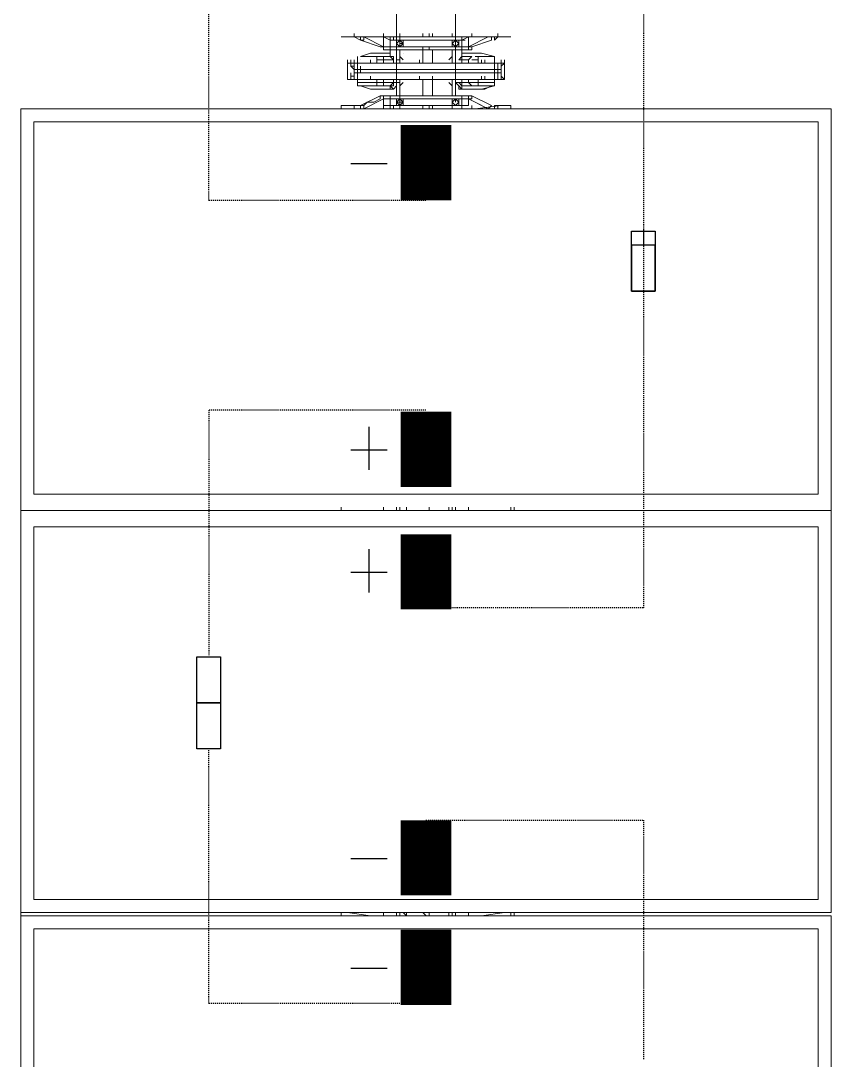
# Model space of a CAD drawing. Header units: feet. Extents: x -13743 to 68376, y -48 to 67763.
# Drawn here: x 6884.6 to 6964.9, y 64581 to 64684.1 of the extents above; entities that cross this region are included whole.
import ezdxf

# ---------------------------------------------------------------- set-up
doc = ezdxf.new("R2010")
doc.units = ezdxf.units.FT
doc.header["$MEASUREMENT"] = 0
doc.linetypes.add('HIDDEN', pattern=[0.375, 0.25, -0.125])
for name, color, linetype in [('E-HARN-COMP', 8, 'Continuous'), ('E-TRNK-CABL-NEG', 6, 'HIDDEN'), ('E-TRUNK-CABLE-POS', 6, 'HIDDEN'), ('Polarity-Text', 7, 'Continuous')]:
    doc.layers.add(name, color=color, linetype=linetype)

# ---------------------------------------------------------------- blocks, each defined once
blk = doc.blocks.new('A$C47dfd34d')
at = {"lineweight": 5}
for points in [[(4.0715, 0.41332), (2.21824, 0.41332)], [(4.0765, 0.21999), (4.0765, 0.21832), (4.0765, 0.21999), (4.07483, 0.21832), (4.07483, 0.21999), (4.07483, 0.21832), (4.0765, 0.21999), (4.0765, 0.22166), (4.07483, 0.22166), (4.0765, 0.22166), (4.0765, 0.21999), (4.07483, 0.21999), (4.0765, 0.21999), (4.07483, 0.21999), (4.0765, 0.21999), (4.07483, 0.21999), (4.0765, 0.21999), (4.07483, 0.21999), (4.0765, 0.21999), (4.07483, 0.21999), (4.0765, 0.21999), (4.07483, 0.21999), (4.0765, 0.21999), (4.07483, 0.21999), (4.0765, 0.21999), (4.07483, 0.21999), (4.0765, 0.21999), (4.07483, 0.21999), (4.0765, 0.21999), (4.07483, 0.21999), (4.0765, 0.21999), (4.0765, 0.22166), (4.07483, 0.22166), (4.07317, 0.22166), (4.07317, 0.21999), (4.07317, 0.22166), (4.07483, 0.22166), (4.0765, 0.22166), (4.0765, 0.21999), (4.07483, 0.21999), (4.07317, 0.21999), (4.07317, 0.22166), (4.07483, 0.22166), (4.07317, 0.22166), (4.07317, 0.21999), (4.07483, 0.21999), (4.07483, 0.21832), (4.0765, 0.21999), (4.0765, 0.22166), (4.0765, 0.22499), (4.07817, 0.22499), (4.07817, 0.18833), (4.0765, 0.18833), (4.07817, 0.18833), (4.07817, 0.18333), (4.0765, 0.18333), (4.0765, 0.18499), (4.07317, 0.18499), (4.07317, 0.18666), (4.07317, 0.18833), (4.0715, 0.18833), (4.0715, 0.18666), (4.0715, 0.18833), (4.07317, 0.18833), (4.0715, 0.18833), (4.0715, 0.22332), (4.0715, 0.22499), (4.0715, 0.22332), (4.07317, 0.22332), (4.07317, 0.22166), (4.07317, 0.22332), (4.07317, 0.22499), (4.0715, 0.22499), (4.0715, 0.22666), (4.0715, 0.22499), (4.07317, 0.22499), (4.07317, 0.22832), (4.0765, 0.22832), (4.07817, 0.22832), (4.07817, 0.22999), (4.07317, 0.23999), (4.07317, 0.24332), (4.07317, 0.24999), (4.0715, 0.24999), (4.07317, 0.24999), (4.07317, 0.24332), (4.07317, 0.24999), (4.0715, 0.24999), (4.07317, 0.24999), (4.07317, 0.24332), (4.07317, 0.23999), (4.0715, 0.23999), (4.07317, 0.23999), (4.07317, 0.23832), (4.0715, 0.23832), (4.0765, 0.22832), (4.0765, 0.22666), (4.0765, 0.22499), (4.07317, 0.22499), (4.07317, 0.22332), (4.07317, 0.22166), (4.07317, 0.22332), (4.0715, 0.22332)], [(4.10817, 0.24999), (4.10817, 0.24332), (4.10983, 0.24332), (4.10817, 0.24332), (4.1065, 0.23999), (4.10317, 0.22999), (4.10317, 0.22832), (4.10317, 0.22666), (4.10317, 0.22499), (4.1065, 0.22499), (4.10817, 0.22832), (4.10317, 0.22832), (4.10317, 0.22999), (4.1065, 0.23999), (4.1065, 0.23832), (4.10817, 0.23832), (4.10317, 0.22832), (4.10317, 0.22499), (4.1065, 0.22499), (4.10817, 0.22832), (4.10317, 0.22832), (4.10817, 0.23832), (4.1065, 0.23832), (4.1065, 0.23999), (4.10817, 0.23999), (4.1065, 0.23999), (4.10817, 0.24332), (4.10817, 0.24999), (4.10817, 0.16333)], [(3.65985, 0.24666), (3.65985, 0.24332)], [(3.66152, 0.24666), (3.65985, 0.23499)], [(3.86651, 0.23499), (3.86651, 0.24666), (3.86651, 0.24332)], [(4.07817, 0.21999), (4.0865, 0.21999), (4.07817, 0.21999), (4.0865, 0.21999), (4.08483, 0.21999), (4.08483, 0.22166), (4.0865, 0.22166), (4.0865, 0.19166), (4.08983, 0.19166), (4.08983, 0.22166), (4.08983, 0.23999), (4.08983, 0.24332), (4.08817, 0.24332), (4.08817, 0.24499), (4.0865, 0.24499), (4.0865, 0.24666), (4.08817, 0.24666), (4.09483, 0.24666), (4.09483, 0.24499), (4.09483, 0.24666), (4.09483, 0.24499), (4.09317, 0.24499), (4.09317, 0.24332), (4.0915, 0.24332), (4.09317, 0.24332)], [(4.08483, 0.22499), (4.08483, 0.22332), (4.0865, 0.22332), (4.08483, 0.22332), (4.08483, 0.22166), (4.08317, 0.22166), (4.0815, 0.22332), (4.0815, 0.22499), (4.0815, 0.22666), (4.0815, 0.22832), (4.0815, 0.23499), (4.08317, 0.23999), (4.08317, 0.23832), (4.08317, 0.23666), (4.08317, 0.23166), (4.08317, 0.23999), (4.0815, 0.23499), (4.0815, 0.22499), (4.0815, 0.22666), (4.0815, 0.22499), (4.0815, 0.23499), (4.08317, 0.23999), (4.08317, 0.23166), (4.08317, 0.22999), (4.08317, 0.22832), (4.08483, 0.22832), (4.08483, 0.23166), (4.0865, 0.23166), (4.08483, 0.23166), (4.08317, 0.23166), (4.08317, 0.23999), (4.08317, 0.24166), (4.08483, 0.24166), (4.08483, 0.22832), (4.0865, 0.22832), (4.08483, 0.22832), (4.08483, 0.22332), (4.08317, 0.22332), (4.08317, 0.22999), (4.08317, 0.22832), (4.08483, 0.22832), (4.08483, 0.23166), (4.08483, 0.24166), (4.0865, 0.24166), (4.0865, 0.24332), (4.08817, 0.24332), (4.0865, 0.24332), (4.0865, 0.24499), (4.0865, 0.24666), (4.08817, 0.24666), (4.0865, 0.24666), (4.08817, 0.24666), (4.0865, 0.24666), (4.0865, 0.24499), (4.0865, 0.24666), (4.0865, 0.24499), (4.0865, 0.24332), (4.0865, 0.23499), (4.0865, 0.21166), (4.0865, 0.20832), (4.0865, 0.20999), (4.0865, 0.20832), (4.0865, 0.20999), (4.0865, 0.20832), (4.0865, 0.20999), (4.08817, 0.20999), (4.0865, 0.20999), (4.08817, 0.20999), (4.0865, 0.20999), (4.0865, 0.21166), (4.0865, 0.20999), (4.08817, 0.20999), (4.0865, 0.20999), (4.0865, 0.21166), (4.0865, 0.20999), (4.0865, 0.21166), (4.0865, 0.20999), (4.0865, 0.20832), (4.0865, 0.21166), (4.0865, 0.23499), (4.0865, 0.24332), (4.0865, 0.23499)], [(4.08317, 0.24166), (4.08483, 0.24166), (4.08317, 0.24166), (4.08483, 0.24166), (4.0865, 0.24166), (4.08983, 0.24166), (4.0915, 0.24166), (4.0915, 0.24332), (4.09317, 0.24499), (4.09483, 0.24499), (4.09483, 0.24666), (4.08817, 0.24666), (4.0865, 0.24666), (4.0865, 0.24499), (4.0865, 0.23499), (4.08817, 0.23499), (4.0865, 0.23499), (4.08817, 0.23499), (4.0865, 0.23499), (4.08817, 0.23499)], [(4.08483, 0.19166), (4.0865, 0.19166), (4.08483, 0.19166), (4.0865, 0.19166), (4.08483, 0.19166), (4.0865, 0.19166), (4.0865, 0.22166), (4.08983, 0.22166), (4.08983, 0.19166), (4.0865, 0.19166), (4.08483, 0.19166), (4.0865, 0.19166), (4.08483, 0.19166), (4.0865, 0.19166), (4.0865, 0.22166), (4.08983, 0.22166), (4.08983, 0.23999), (4.0915, 0.23999), (4.09317, 0.23999), (4.0915, 0.23999), (4.08983, 0.23999), (4.0915, 0.23999), (4.09317, 0.23999), (4.0915, 0.23999), (4.08983, 0.23999), (4.08983, 0.24332), (4.08817, 0.24332), (4.08817, 0.24499), (4.0865, 0.24499), (4.0865, 0.24666), (4.08817, 0.24666), (4.09483, 0.24666), (4.09483, 0.24499), (4.0965, 0.24499), (4.09483, 0.24499), (4.09483, 0.24666), (4.0965, 0.24666)], [(4.0915, 0.24332), (4.08983, 0.24332), (4.0915, 0.24332), (4.08983, 0.24332), (4.08817, 0.24332), (4.08983, 0.24332), (4.0915, 0.24332), (4.08983, 0.24332), (4.08817, 0.24332), (4.08983, 0.24332), (4.08817, 0.24332), (4.08817, 0.24499), (4.0865, 0.24499), (4.0865, 0.24666), (4.0865, 0.24499), (4.08817, 0.24499), (4.08817, 0.24332), (4.08983, 0.24332), (4.08983, 0.24166), (4.0865, 0.24166), (4.0865, 0.22166), (4.08483, 0.22166), (4.0865, 0.22166), (4.08483, 0.22166), (4.0865, 0.22166)], [(4.08983, 0.24499), (4.08817, 0.24499), (4.0865, 0.24499), (4.08817, 0.24499), (4.08817, 0.24332), (4.08817, 0.24499), (4.0865, 0.24499), (4.0865, 0.24666), (4.09317, 0.24666)], [(4.0865, 0.24666), (4.0865, 0.24499), (4.0865, 0.24666)], [(4.0865, 0.24666), (4.0865, 0.24499), (4.08817, 0.24499), (4.08983, 0.24499), (4.08817, 0.24499), (4.0865, 0.24499), (4.08817, 0.24499), (4.08817, 0.24332), (4.08983, 0.24332), (4.0915, 0.24332), (4.08983, 0.24332), (4.08817, 0.24332), (4.08983, 0.24332), (4.08817, 0.24332), (4.08983, 0.24332), (4.0915, 0.24332), (4.0915, 0.24166), (4.0915, 0.24332), (4.09317, 0.24499), (4.09483, 0.24499), (4.09483, 0.24666), (4.09483, 0.24499), (4.09483, 0.24332), (4.09483, 0.23499), (4.09483, 0.21166), (4.09483, 0.20832), (4.1015, 0.20832), (4.10317, 0.20832), (4.1015, 0.20832), (4.1015, 0.20499)], [(4.0915, 0.24166), (4.08983, 0.24166), (4.08983, 0.24332), (4.08817, 0.24332), (4.08817, 0.24499), (4.0865, 0.24499), (4.08817, 0.24499), (4.08817, 0.24332), (4.08983, 0.24332), (4.08983, 0.24166), (4.0915, 0.24166), (4.08983, 0.24166), (4.08983, 0.22166), (4.08983, 0.19166), (4.0865, 0.19166), (4.0865, 0.22166)], [(4.0865, 0.24499), (4.0865, 0.24499)], [(4.0865, 0.24499), (4.0865, 0.24499)], [(4.10317, 0.20499), (4.1015, 0.20499), (4.1015, 0.20832), (4.09483, 0.20832), (4.09483, 0.20999), (4.0965, 0.20999), (4.09483, 0.20999), (4.0965, 0.20999), (4.09483, 0.20999), (4.09483, 0.20832), (4.09483, 0.21166), (4.09483, 0.23499), (4.09483, 0.24332), (4.09317, 0.24332), (4.09483, 0.24332), (4.09317, 0.24332), (4.09317, 0.24499), (4.09483, 0.24499), (4.09483, 0.24332), (4.09483, 0.23499), (4.09483, 0.21166), (4.09483, 0.20999), (4.09483, 0.21166), (4.09483, 0.23499), (4.0965, 0.23499), (4.09483, 0.23499), (4.09483, 0.24332), (4.09317, 0.24332), (4.09483, 0.24332), (4.09317, 0.24332), (4.0915, 0.24332), (4.09317, 0.24332), (4.0915, 0.24332), (4.09317, 0.24332), (4.0915, 0.24332), (4.08983, 0.24332), (4.0915, 0.24332), (4.08983, 0.24332), (4.0915, 0.24332), (4.09317, 0.24332), (4.0915, 0.24332), (4.09317, 0.24332), (4.0915, 0.24332), (4.09317, 0.24332), (4.0915, 0.24332), (4.09317, 0.24332), (4.0915, 0.24332), (4.09317, 0.24332), (4.0915, 0.24332), (4.08983, 0.24332), (4.0915, 0.24332), (4.08983, 0.24332), (4.0915, 0.24332), (4.08983, 0.24332), (4.08817, 0.24332), (4.08983, 0.24332), (4.08817, 0.24332), (4.08983, 0.24332), (4.08983, 0.19166), (4.0865, 0.19166), (4.0865, 0.17166), (4.08983, 0.17166), (4.0915, 0.17166), (4.0915, 0.19166), (4.08983, 0.19166), (4.08983, 0.17166), (4.08983, 0.19166), (4.08983, 0.17166), (4.0865, 0.17166), (4.0865, 0.19166), (4.0865, 0.17166), (4.08983, 0.17166), (4.08983, 0.19166), (4.0915, 0.19166), (4.08983, 0.19166)], [(4.0865, 0.24499), (4.0865, 0.24499)], [(4.0865, 0.24499), (4.0865, 0.24499)], [(4.0865, 0.24499), (4.0865, 0.24499)], [(4.0865, 0.24332), (4.0865, 0.24499)], [(4.0865, 0.24499), (4.0865, 0.24499)], [(4.09483, 0.24499), (4.09483, 0.24499)], [(4.09483, 0.24499), (4.09483, 0.24499)], [(4.09483, 0.24499), (4.09483, 0.24499)], [(4.09483, 0.24499), (4.09483, 0.24499)], [(4.0715, 0.24332), (4.07317, 0.24332), (4.0715, 0.24332)], [(4.0715, 0.24332), (4.07317, 0.24332), (4.0715, 0.24332)], [(4.08317, 0.23999), (4.0815, 0.23499), (4.0815, 0.22499), (4.08317, 0.22499), (4.08317, 0.22999), (4.08317, 0.22332), (4.08483, 0.22332), (4.08483, 0.22832), (4.08483, 0.23166), (4.0865, 0.23166), (4.08317, 0.23166), (4.08317, 0.22999), (4.08317, 0.22332), (4.08483, 0.22332), (4.08483, 0.22832), (4.0865, 0.22832), (4.08483, 0.22832), (4.08317, 0.22832), (4.08317, 0.22999), (4.08317, 0.23166), (4.08483, 0.23166), (4.08483, 0.24166), (4.0865, 0.24166), (4.0865, 0.24332), (4.08817, 0.24332), (4.0865, 0.24332), (4.0865, 0.23499), (4.0865, 0.21166), (4.0865, 0.20832), (4.07817, 0.20832), (4.07817, 0.20499), (4.07817, 0.20832), (4.0865, 0.20832), (4.0865, 0.21166), (4.0865, 0.23499), (4.0865, 0.21166), (4.0865, 0.23499), (4.0865, 0.24332), (4.0865, 0.23499), (4.0865, 0.24332), (4.0865, 0.24166), (4.08483, 0.24166), (4.08483, 0.23166), (4.08317, 0.23166), (4.08317, 0.22999), (4.08317, 0.22832), (4.08483, 0.22832), (4.08483, 0.22332), (4.0865, 0.22332), (4.08483, 0.22332), (4.08317, 0.22499), (4.08483, 0.22332), (4.08317, 0.22499), (4.0815, 0.22499), (4.08317, 0.22499), (4.08483, 0.22332), (4.08317, 0.22499), (4.08483, 0.22332), (4.08483, 0.22499), (4.08483, 0.22332), (4.08317, 0.22499), (4.08483, 0.22332), (4.08317, 0.22499), (4.0815, 0.22332), (4.08317, 0.22166), (4.0865, 0.22166), (4.08483, 0.22166), (4.08483, 0.21999), (4.0865, 0.21999), (4.07817, 0.21999), (4.08317, 0.21999), (4.08483, 0.21832), (4.08317, 0.21999), (4.07817, 0.21999), (4.0765, 0.21999), (4.07483, 0.21999), (4.0765, 0.21999), (4.07483, 0.21999), (4.0765, 0.21999), (4.07483, 0.21999), (4.0765, 0.21999), (4.07483, 0.21999), (4.0765, 0.21999), (4.07483, 0.21999), (4.07317, 0.21999), (4.0715, 0.21999), (4.07317, 0.21999), (4.07317, 0.21832), (4.07483, 0.21832), (4.0765, 0.21832), (4.0765, 0.19333), (4.07483, 0.19333), (4.07317, 0.19333), (4.07317, 0.19166), (4.07483, 0.18999), (4.07317, 0.18999), (4.07317, 0.19166), (4.07317, 0.19333), (4.07483, 0.19333), (4.0765, 0.19333), (4.0765, 0.19166), (4.0765, 0.18999), (4.07483, 0.18999), (4.0765, 0.18999), (4.0765, 0.19166), (4.0765, 0.18999), (4.0765, 0.19166), (4.0765, 0.19333), (4.0765, 0.21832), (4.0765, 0.19333), (4.0765, 0.19166), (4.0765, 0.18999), (4.07483, 0.18999), (4.0765, 0.18999), (4.07483, 0.18999), (4.07317, 0.19166), (4.07317, 0.19333), (4.07483, 0.19333), (4.07317, 0.19333), (4.07483, 0.19333), (4.0765, 0.19333), (4.07483, 0.19333), (4.07317, 0.19333), (4.07317, 0.19166), (4.07317, 0.19333), (4.07317, 0.21832), (4.07317, 0.19333), (4.0715, 0.19333), (4.07317, 0.19333), (4.07317, 0.21832), (4.07317, 0.21999), (4.07317, 0.22166), (4.07483, 0.22166), (4.07317, 0.22166), (4.07317, 0.21999), (4.07317, 0.22166), (4.07483, 0.22166), (4.0765, 0.22166), (4.0765, 0.21999), (4.0765, 0.21832), (4.0765, 0.19333), (4.0765, 0.19166), (4.07483, 0.19166), (4.0765, 0.19166), (4.07483, 0.19166), (4.0765, 0.19166), (4.07483, 0.19166), (4.0765, 0.19166), (4.07483, 0.19166), (4.0765, 0.19166), (4.07483, 0.19166), (4.0765, 0.19166), (4.07483, 0.19166), (4.0765, 0.19166), (4.07483, 0.19166), (4.0765, 0.19166), (4.07483, 0.19166), (4.0765, 0.19166), (4.07483, 0.19166), (4.0765, 0.19166), (4.07483, 0.19166), (4.0765, 0.19166), (4.07483, 0.19166), (4.0765, 0.19166), (4.07483, 0.19166), (4.0765, 0.19166), (4.07483, 0.19166), (4.0765, 0.19166), (4.07483, 0.19166), (4.0765, 0.19166), (4.07483, 0.19166), (4.0765, 0.19166), (4.07483, 0.19166), (4.0765, 0.19166), (4.0765, 0.19333), (4.0765, 0.19166), (4.0765, 0.18999), (4.0765, 0.18833), (4.07817, 0.18833), (4.07817, 0.18333), (4.07817, 0.18499), (4.0765, 0.18499), (4.07317, 0.18499), (4.07317, 0.18833), (4.0765, 0.18833), (4.0765, 0.18499), (4.07317, 0.18499), (4.07317, 0.18833), (4.0715, 0.18833), (4.0715, 0.18666), (4.0715, 0.18833), (4.0715, 0.18666), (4.0715, 0.18833), (4.07317, 0.18833), (4.0715, 0.18833), (4.0715, 0.22332)], [(4.0715, 0.24332), (4.07317, 0.24332), (4.0715, 0.24332)], [(4.0715, 0.24332), (4.07317, 0.24332), (4.0715, 0.24332)], [(4.07317, 0.23999), (4.07317, 0.23999)], [(4.07317, 0.23999), (4.07317, 0.23999)], [(4.07317, 0.23999), (4.07317, 0.23999)], [(4.08817, 0.16833), (4.08983, 0.16833), (4.08817, 0.16833), (4.08983, 0.16833), (4.08817, 0.16833), (4.08983, 0.16833), (4.08817, 0.16833), (4.0865, 0.16833), (4.0865, 0.16999), (4.0865, 0.16833), (4.0865, 0.16999), (4.0865, 0.16833), (4.08817, 0.16833), (4.08983, 0.16833), (4.08817, 0.16833), (4.0865, 0.16833), (4.0865, 0.16999), (4.0865, 0.16833), (4.0865, 0.16666), (4.08817, 0.16833), (4.08983, 0.16833), (4.08983, 0.17166), (4.0915, 0.17166), (4.0915, 0.16833), (4.08983, 0.16833), (4.08817, 0.16833), (4.08983, 0.16833), (4.08817, 0.16833), (4.0865, 0.16666), (4.08817, 0.16833), (4.08983, 0.16833), (4.08817, 0.16833), (4.08983, 0.16833), (4.08817, 0.16833), (4.0865, 0.16833), (4.0865, 0.16999), (4.0865, 0.16833), (4.0865, 0.16666), (4.08817, 0.16833), (4.08983, 0.16833), (4.08983, 0.17166), (4.08983, 0.16999), (4.0915, 0.16999), (4.09317, 0.16999), (4.0915, 0.16999), (4.08983, 0.16999), (4.0915, 0.16999), (4.08983, 0.16999), (4.08817, 0.16999), (4.08983, 0.16999), (4.0915, 0.16999), (4.08983, 0.16999), (4.0915, 0.16999), (4.09317, 0.16999), (4.0915, 0.16999), (4.09317, 0.16999), (4.0915, 0.16999), (4.08983, 0.16999), (4.08983, 0.17166), (4.0915, 0.17166), (4.0915, 0.19166), (4.08983, 0.19166), (4.08983, 0.22166), (4.0915, 0.22166), (4.08983, 0.22166), (4.08983, 0.23999), (4.08983, 0.24332), (4.08817, 0.24332), (4.0865, 0.24332), (4.08817, 0.24332), (4.08983, 0.24332), (4.08983, 0.23999), (4.08983, 0.22166), (4.0915, 0.22166), (4.08983, 0.22166)], [(4.0865, 0.24332), (4.0865, 0.22166)], [(4.0865, 0.24332), (4.08817, 0.24332)], [(4.0865, 0.24332), (4.08817, 0.24332)], [(4.08817, 0.24332), (4.08983, 0.24332)], [(4.08817, 0.24332), (4.08983, 0.24332)], [(4.09483, 0.21999), (4.1015, 0.21999), (4.09483, 0.21999), (4.0965, 0.21999), (4.0965, 0.22166), (4.09483, 0.22166), (4.0965, 0.22166), (4.09817, 0.22166), (4.0965, 0.22166), (4.09483, 0.22166), (4.09483, 0.19166), (4.0915, 0.19166), (4.08983, 0.19166), (4.08983, 0.22166), (4.0915, 0.22166), (4.0915, 0.24166), (4.09483, 0.24166), (4.09483, 0.22166), (4.0915, 0.22166), (4.0915, 0.19166), (4.08983, 0.19166), (4.08983, 0.17166), (4.08983, 0.16999), (4.0915, 0.16999), (4.09317, 0.16999), (4.0915, 0.16999), (4.08983, 0.16999), (4.0915, 0.16999), (4.09317, 0.16999), (4.0915, 0.16999), (4.08983, 0.16999), (4.08983, 0.17166), (4.0915, 0.17166), (4.09317, 0.17166), (4.0915, 0.17166), (4.09317, 0.17166), (4.0915, 0.17166)], [(4.09483, 0.24166), (4.09817, 0.24166), (4.09483, 0.24166), (4.09483, 0.24332), (4.0965, 0.24332), (4.09483, 0.24332), (4.0965, 0.24332), (4.09483, 0.24332), (4.0965, 0.24332), (4.09483, 0.24332), (4.09483, 0.24166), (4.09483, 0.23166), (4.09817, 0.23166), (4.09817, 0.23999), (4.09983, 0.23499), (4.09983, 0.22499)], [(4.1015, 0.22499), (4.09983, 0.22499), (4.09983, 0.23499), (4.09817, 0.23999), (4.09817, 0.23166), (4.09483, 0.23166), (4.09483, 0.24166), (4.0965, 0.24166)], [(4.0965, 0.23999), (4.0965, 0.23999)], [(4.0965, 0.23999), (4.0965, 0.23999)], [(4.10817, 0.24332), (4.10817, 0.24332)], [(4.10817, 0.23999), (4.10817, 0.23999)], [(4.10817, 0.23999), (4.10817, 0.23999)], [(4.0815, 0.22499), (4.0815, 0.23499), (4.0815, 0.22499), (4.0815, 0.22666)], [(4.08317, 0.23499), (4.08317, 0.23499)], [(4.08317, 0.23499), (4.08317, 0.23499)], [(4.08317, 0.23499), (4.08317, 0.23499)], [(4.0865, 0.23499), (4.0865, 0.20999), (4.0865, 0.23499)], [(4.09817, 0.23499), (4.09817, 0.23499)], [(4.09817, 0.23499), (4.09817, 0.23499)], [(3.65985, 0.22832), (3.66152, 0.22832)], [(3.86651, 0.22832), (3.86818, 0.22832)], [(4.09483, 0.23166), (4.0965, 0.23166)], [(4.09483, 0.23166), (4.0965, 0.23166)], [(4.09817, 0.22999), (4.09817, 0.22499)], [(4.09817, 0.22999), (4.09817, 0.22499)], [(4.1015, 0.18833), (4.1015, 0.22499), (4.10317, 0.22499), (4.1015, 0.22499), (4.1015, 0.22832), (4.1015, 0.22499), (4.10317, 0.22499), (4.1015, 0.22499), (4.1015, 0.18833), (4.10317, 0.18833), (4.10317, 0.18999), (4.10317, 0.19166), (4.10317, 0.18999), (4.10317, 0.18833), (4.1015, 0.18833), (4.1015, 0.18333), (4.10317, 0.18333), (4.1015, 0.18333), (4.1015, 0.18499), (4.10317, 0.18499), (4.10817, 0.17499), (4.10817, 0.17333), (4.1065, 0.17333), (4.10317, 0.18333), (4.10317, 0.18499), (4.10317, 0.18833), (4.1065, 0.18833), (4.10817, 0.18833), (4.10817, 0.22332), (4.1065, 0.22332), (4.10817, 0.22332), (4.10817, 0.22499), (4.10817, 0.22332), (4.10817, 0.18833), (4.1065, 0.18833), (4.1065, 0.18999), (4.1065, 0.18833), (4.1065, 0.18666), (4.1065, 0.18833), (4.10817, 0.18499), (4.10317, 0.18499), (4.1015, 0.18499), (4.1015, 0.18333), (4.1015, 0.18833), (4.10317, 0.18833), (4.1015, 0.18833), (4.09983, 0.18833), (4.09983, 0.17833), (4.09983, 0.18833)], [(4.07317, 0.18833), (4.07317, 0.18999), (4.07317, 0.18833), (4.0765, 0.18833), (4.0765, 0.18499), (4.0715, 0.17499), (4.07317, 0.17333), (4.07817, 0.18333), (4.0765, 0.18333), (4.0765, 0.18499), (4.07317, 0.18499), (4.07317, 0.18833), (4.0765, 0.18833), (4.0765, 0.18499), (4.07817, 0.18499), (4.07817, 0.18333), (4.07817, 0.18833), (4.0765, 0.18833), (4.07817, 0.18833), (4.07817, 0.22499), (4.0765, 0.22499), (4.0765, 0.22166), (4.0765, 0.22499), (4.07817, 0.22499), (4.07817, 0.18833), (4.0765, 0.18833), (4.0765, 0.18999), (4.07483, 0.18999)], [(4.0765, 0.22499), (4.0765, 0.22499)], [(4.0765, 0.22499), (4.0765, 0.22499)], [(4.0765, 0.22499), (4.0765, 0.22499)], [(4.07817, 0.22499), (4.07817, 0.22499)], [(4.07817, 0.22499), (4.07817, 0.22499)], [(4.07817, 0.22499), (4.07817, 0.22499)], [(4.0965, 0.22332), (4.09817, 0.22332), (4.09817, 0.22499)], [(4.0965, 0.22332), (4.09817, 0.22332), (4.09817, 0.22499)], [(4.0965, 0.22332), (4.09817, 0.22499)], [(4.0965, 0.22332), (4.09817, 0.22499)], [(4.1015, 0.22499), (4.1015, 0.22499)], [(4.1015, 0.22499), (4.1015, 0.22499)], [(4.10317, 0.22499), (4.10317, 0.22499)], [(3.66152, 0.22166), (3.65985, 0.22166)], [(3.65985, 0.21999), (3.66152, 0.21999)], [(3.66152, 0.21666), (3.65985, 0.21666), (3.66152, 0.21832)], [(3.86651, 0.22166), (3.86818, 0.22166)], [(3.86651, 0.21999), (3.86818, 0.21999)], [(3.86651, 0.21832), (3.86651, 0.21666), (3.86818, 0.21666)], [(4.07317, 0.22166), (4.07317, 0.22166)], [(4.07317, 0.22166), (4.07317, 0.22166)], [(4.07317, 0.22166), (4.07317, 0.22166)], [(4.07317, 0.22166), (4.07317, 0.22166)], [(4.07317, 0.21999), (4.07317, 0.21999)], [(4.07317, 0.21999), (4.07317, 0.21999)], [(4.07317, 0.21999), (4.07317, 0.21999)], [(4.07317, 0.21999), (4.07317, 0.21999)], [(4.07317, 0.21832), (4.07317, 0.21832)], [(4.07317, 0.21832), (4.07317, 0.21832)], [(4.07317, 0.21832), (4.07317, 0.21832)], [(4.07317, 0.21832), (4.07317, 0.21832)], [(4.07483, 0.22166), (4.07483, 0.22166)], [(4.07483, 0.22166), (4.07483, 0.22166)], [(4.07483, 0.22166), (4.07483, 0.22166)], [(4.07483, 0.22166), (4.0765, 0.22166)], [(4.07483, 0.22166), (4.07483, 0.22166)], [(4.0765, 0.22166), (4.07483, 0.22166)], [(4.07483, 0.22166), (4.07483, 0.22166)], [(4.07483, 0.21832), (4.07483, 0.21832)], [(4.07483, 0.21832), (4.07483, 0.21832)], [(4.07483, 0.21832), (4.07483, 0.21832)], [(4.07483, 0.21832), (4.07483, 0.21832)], [(4.0765, 0.22166), (4.0765, 0.22166)], [(4.0765, 0.22166), (4.0765, 0.22166)], [(4.0765, 0.22166), (4.0765, 0.22166)], [(4.0765, 0.22166), (4.0765, 0.22166)], [(4.0765, 0.21999), (4.0765, 0.21999)], [(4.0765, 0.21999), (4.0765, 0.21999)], [(4.0765, 0.21999), (4.0765, 0.21999)], [(4.0765, 0.21999), (4.0765, 0.21999)], [(4.0765, 0.21832), (4.0765, 0.21832)], [(4.0765, 0.21832), (4.0765, 0.21832)], [(4.0765, 0.21832), (4.0765, 0.21832)], [(4.0765, 0.21832), (4.0765, 0.21832)], [(4.07817, 0.22166), (4.0865, 0.22166)], [(4.0865, 0.22166), (4.07817, 0.22166)], [(4.0865, 0.17666), (4.0865, 0.20166), (4.0865, 0.20333), (4.08817, 0.20333), (4.0865, 0.20333), (4.08817, 0.20333), (4.0865, 0.20333), (4.08817, 0.20333), (4.0865, 0.20333), (4.08817, 0.20333), (4.0865, 0.20333), (4.08817, 0.20333), (4.0865, 0.20333), (4.08817, 0.20333), (4.0865, 0.20333), (4.0865, 0.20166), (4.0865, 0.20333), (4.07817, 0.20333), (4.0865, 0.20333), (4.07817, 0.20333), (4.0865, 0.20333), (4.08817, 0.20333), (4.0865, 0.20333), (4.08817, 0.20333), (4.0865, 0.20333), (4.08817, 0.20333), (4.0865, 0.20333), (4.08817, 0.20333), (4.0865, 0.20333), (4.08817, 0.20333), (4.0865, 0.20333), (4.08817, 0.20333), (4.0865, 0.20333), (4.0865, 0.20166), (4.0865, 0.19999), (4.0865, 0.20166), (4.0865, 0.19999), (4.0865, 0.17833), (4.08817, 0.17833), (4.0865, 0.17833), (4.0865, 0.19999), (4.0865, 0.17833), (4.0865, 0.17666), (4.0865, 0.17999), (4.0865, 0.19499), (4.0865, 0.19833), (4.0865, 0.19999), (4.0865, 0.20166), (4.0865, 0.19999), (4.0865, 0.20333), (4.0865, 0.16666), (4.08817, 0.16833), (4.08983, 0.16833), (4.08983, 0.22166), (4.0915, 0.22166), (4.0915, 0.19166), (4.09483, 0.19166), (4.0965, 0.19166), (4.09483, 0.19166), (4.0965, 0.19166), (4.09817, 0.19166), (4.1015, 0.19166)], [(4.12817, 0.19166), (4.09483, 0.19166), (4.09483, 0.17166), (4.0915, 0.17166), (4.0915, 0.19166), (4.09483, 0.19166), (4.09483, 0.22166), (4.12817, 0.22166)], [(4.1015, 0.21999), (4.09817, 0.21999), (4.0965, 0.21832)], [(4.09983, 0.22166), (4.09983, 0.22166)], [(4.09983, 0.21832), (4.09983, 0.21832)], [(4.10483, 0.22166), (4.10317, 0.22166), (4.10317, 0.21999)], [(4.10817, 0.21999), (4.1065, 0.21999), (4.1065, 0.22166), (4.10483, 0.22166), (4.10317, 0.22166), (4.10317, 0.21999)], [(4.10483, 0.21999), (4.1065, 0.21999), (4.1065, 0.22166), (4.10483, 0.22166), (4.10317, 0.22166), (4.10317, 0.21999)], [(4.10317, 0.22166), (4.10317, 0.22166)], [(4.10317, 0.22166), (4.10317, 0.22166)], [(4.10483, 0.21999), (4.10483, 0.21832), (4.10317, 0.21999)], [(4.10317, 0.21999), (4.10317, 0.21832)], [(4.10317, 0.21999), (4.10317, 0.21999)], [(4.10317, 0.21999), (4.10483, 0.21999)], [(4.10483, 0.21999), (4.10483, 0.21832), (4.10317, 0.21999)], [(4.10317, 0.21999), (4.10317, 0.21999)], [(4.10317, 0.21832), (4.10483, 0.21832)], [(4.10317, 0.21832), (4.10317, 0.21832)], [(4.10317, 0.21832), (4.10317, 0.21832)], [(4.10483, 0.22166), (4.1065, 0.22166), (4.1065, 0.21999)], [(4.10483, 0.22166), (4.10483, 0.22166)], [(4.10483, 0.22166), (4.10483, 0.22166)], [(4.10483, 0.21999), (4.1065, 0.21999)], [(4.10483, 0.21999), (4.1065, 0.21999)], [(4.10483, 0.21999), (4.1065, 0.21999)], [(4.10483, 0.21999), (4.1065, 0.21999)], [(4.10483, 0.21999), (4.1065, 0.21999)], [(4.10483, 0.21999), (4.1065, 0.21999)], [(4.10483, 0.21999), (4.1065, 0.21999)], [(4.10483, 0.21999), (4.1065, 0.21999)], [(4.10483, 0.21999), (4.1065, 0.21999)], [(4.10483, 0.21999), (4.1065, 0.21999)], [(4.10483, 0.21999), (4.1065, 0.21999)], [(4.10483, 0.21999), (4.1065, 0.21999)], [(4.10483, 0.21999), (4.1065, 0.21999)], [(4.10483, 0.21999), (4.1065, 0.21999)], [(4.10483, 0.21999), (4.1065, 0.21999)], [(4.10483, 0.21832), (4.1065, 0.21832)], [(4.10483, 0.21832), (4.10483, 0.21832)], [(4.10483, 0.21832), (4.10483, 0.21832)], [(4.1065, 0.22166), (4.1065, 0.22166)], [(4.1065, 0.22166), (4.1065, 0.22166)], [(4.1065, 0.21999), (4.1065, 0.21999)], [(4.1065, 0.21832), (4.1065, 0.21999)], [(4.1065, 0.21999), (4.1065, 0.21999)], [(4.1065, 0.21832), (4.1065, 0.21832)], [(4.1065, 0.21832), (4.1065, 0.21832)], [(3.65985, 0.20666), (3.66152, 0.20832)], [(3.86651, 0.20666), (3.86651, 0.20832)], [(4.0715, 0.20832), (4.07317, 0.20832)], [(4.0715, 0.20832), (4.07317, 0.20832)], [(4.0715, 0.20832), (4.07317, 0.20832)], [(4.0715, 0.20832), (4.07317, 0.20832)], [(4.0865, 0.20999), (4.08817, 0.20999)], [(4.0865, 0.20999), (4.08817, 0.20999)], [(4.0865, 0.20832), (4.0865, 0.20999)], [(4.0865, 0.20832), (4.0865, 0.20999)], [(4.0865, 0.20999), (4.08817, 0.20999)], [(4.09483, 0.20999), (4.0965, 0.20999)], [(4.09483, 0.20999), (4.0965, 0.20999)], [(3.66152, 0.20499), (3.65985, 0.20499)], [(3.86651, 0.20499), (3.86818, 0.20499)], [(4.0865, 0.20333), (4.0865, 0.19999)], [(4.0865, 0.20333), (4.0865, 0.19999)], [(4.0865, 0.20333), (4.0865, 0.19999)], [(4.0865, 0.20333), (4.0865, 0.19999)], [(4.09483, 0.20333), (4.09483, 0.19999), (4.09483, 0.17833), (4.0965, 0.17833), (4.09483, 0.17833), (4.09483, 0.19999), (4.09483, 0.20333), (4.09483, 0.19999), (4.09483, 0.20166), (4.09483, 0.19999), (4.09483, 0.20333), (4.1015, 0.20333), (4.09483, 0.20333), (4.0965, 0.20333), (4.09483, 0.20333), (4.0965, 0.20333), (4.09483, 0.20333), (4.0965, 0.20333), (4.09483, 0.20333), (4.0965, 0.20333), (4.09483, 0.20333), (4.0965, 0.20333), (4.09483, 0.20333), (4.0965, 0.20333), (4.09483, 0.20333), (4.0965, 0.20333), (4.09483, 0.20333), (4.09483, 0.17666), (4.0965, 0.17666), (4.09483, 0.17666), (4.09483, 0.20333), (4.0965, 0.20333)], [(3.65985, 0.19499), (3.66152, 0.19499)], [(3.66152, 0.19333), (3.65985, 0.19333)], [(3.65985, 0.19166), (3.66152, 0.19166)], [(3.86651, 0.19499), (3.86818, 0.19499)], [(3.86651, 0.19333), (3.86818, 0.19333)], [(3.86651, 0.19166), (3.86818, 0.19166)], [(4.07317, 0.19333), (4.07317, 0.19333)], [(4.07317, 0.18666), (4.07317, 0.18833), (4.07317, 0.18999), (4.07483, 0.18999), (4.07317, 0.19166), (4.07317, 0.19333), (4.07483, 0.19333), (4.0765, 0.19333), (4.07483, 0.19333)], [(4.07317, 0.19333), (4.07317, 0.19333)], [(4.07317, 0.19333), (4.07317, 0.19333)], [(4.07317, 0.19333), (4.07317, 0.19333)], [(4.07317, 0.19166), (4.07317, 0.19166)], [(4.07317, 0.19166), (4.07317, 0.19166)], [(4.07317, 0.19166), (4.07317, 0.19166)], [(4.07317, 0.19166), (4.07317, 0.19166)], [(4.07483, 0.19333), (4.07483, 0.19333)], [(4.07483, 0.19333), (4.07483, 0.19333)], [(4.07483, 0.19333), (4.07483, 0.19333)], [(4.07483, 0.19333), (4.07483, 0.19333)], [(4.07483, 0.19333), (4.07483, 0.19333)], [(4.0765, 0.19333), (4.0765, 0.19333)], [(4.0765, 0.19333), (4.0765, 0.19333)], [(4.0765, 0.19333), (4.0765, 0.19333)], [(4.0765, 0.19333), (4.0765, 0.19333)], [(4.0765, 0.19166), (4.0765, 0.19166)], [(4.0765, 0.19166), (4.0765, 0.19166)], [(4.0765, 0.19166), (4.0765, 0.19166)], [(4.0765, 0.19166), (4.0765, 0.19166)], [(4.08983, 0.16833), (4.08983, 0.17166), (4.08983, 0.19166), (4.08983, 0.17166), (4.0865, 0.17166), (4.0865, 0.19166), (4.07817, 0.19166), (4.08317, 0.19166), (4.07817, 0.19166), (4.0865, 0.19166), (4.08483, 0.19166), (4.08317, 0.18999), (4.0815, 0.18833), (4.08317, 0.18833), (4.08317, 0.18333)], [(4.08817, 0.16999), (4.0865, 0.16999), (4.08817, 0.16999), (4.08983, 0.16999), (4.08817, 0.16999), (4.08983, 0.16999), (4.08817, 0.16999), (4.0865, 0.16999), (4.0865, 0.17166), (4.08483, 0.17166), (4.08317, 0.17166), (4.08317, 0.17333), (4.0815, 0.17666), (4.0815, 0.17833), (4.0815, 0.17999), (4.0815, 0.18666), (4.0815, 0.18833), (4.0815, 0.18999), (4.08317, 0.18999), (4.08483, 0.19166), (4.08483, 0.18999), (4.08483, 0.18833), (4.0865, 0.18833), (4.08483, 0.18833), (4.08483, 0.18999), (4.08317, 0.18833), (4.08483, 0.18999), (4.08317, 0.18833)], [(4.0865, 0.19166), (4.08483, 0.19166), (4.0865, 0.19166)], [(4.0915, 0.16833), (4.09317, 0.16833), (4.0915, 0.16833), (4.09317, 0.16833), (4.0915, 0.16833), (4.09317, 0.16833), (4.09483, 0.16666), (4.09317, 0.16833), (4.09483, 0.16666), (4.0965, 0.16666), (4.09483, 0.16666), (4.09483, 0.16833), (4.09483, 0.17833), (4.09483, 0.16833), (4.09483, 0.17833), (4.09483, 0.16833), (4.0965, 0.16833), (4.09483, 0.16833), (4.09317, 0.16833), (4.0915, 0.16833), (4.09317, 0.16833), (4.0915, 0.16833), (4.08983, 0.16833), (4.0915, 0.16833), (4.08983, 0.16833), (4.0915, 0.16833), (4.0915, 0.17166), (4.09483, 0.17166), (4.09483, 0.19166), (4.0965, 0.19166), (4.09817, 0.19166), (4.0965, 0.19166)], [(4.0965, 0.19499), (4.09817, 0.19333)], [(4.10317, 0.19333), (4.10317, 0.19333)], [(4.10317, 0.19333), (4.10317, 0.19333)], [(4.10317, 0.19166), (4.10317, 0.19166)], [(4.10317, 0.19166), (4.10317, 0.19166)], [(4.10483, 0.19333), (4.10483, 0.19333)], [(4.10483, 0.19333), (4.10483, 0.19333)], [(4.1065, 0.19333), (4.1065, 0.19333)], [(4.1065, 0.19333), (4.1065, 0.19333)], [(4.1065, 0.19166), (4.1065, 0.19166)], [(4.1065, 0.19166), (4.1065, 0.19166)], [(4.0715, 0.18666), (4.0715, 0.18833)], [(4.07317, 0.18999), (4.07317, 0.18999)], [(4.07317, 0.18999), (4.07317, 0.18999)], [(4.07317, 0.18999), (4.07317, 0.18999)], [(4.07317, 0.18999), (4.07317, 0.18999)], [(4.07483, 0.18999), (4.07483, 0.18999)], [(4.07483, 0.18999), (4.07483, 0.18999)], [(4.07483, 0.18999), (4.07483, 0.18999)], [(4.07483, 0.18999), (4.07483, 0.18999)], [(4.0765, 0.18999), (4.0765, 0.18999)], [(4.0765, 0.18999), (4.0765, 0.18999)], [(4.0765, 0.18999), (4.0765, 0.18999)], [(4.0765, 0.18999), (4.0765, 0.18999)], [(4.0765, 0.18833), (4.0765, 0.18833)], [(4.0765, 0.18833), (4.0765, 0.18833)], [(4.0765, 0.18833), (4.0765, 0.18833)], [(4.07817, 0.18833), (4.07817, 0.18833)], [(4.07817, 0.18833), (4.07817, 0.18833)], [(4.07817, 0.18833), (4.07817, 0.18833)], [(4.0815, 0.18833), (4.0815, 0.17833), (4.0815, 0.18833), (4.08317, 0.18833), (4.08483, 0.18999), (4.08317, 0.18833), (4.08483, 0.18999), (4.08317, 0.18833), (4.08483, 0.18999), (4.08483, 0.18833), (4.08483, 0.18999), (4.08317, 0.18833), (4.08483, 0.18999)], [(4.0815, 0.18666), (4.0815, 0.18833), (4.0815, 0.17833), (4.0815, 0.18833), (4.0815, 0.18666), (4.0815, 0.18833), (4.0815, 0.17833), (4.0815, 0.18833), (4.0815, 0.17833), (4.08317, 0.17166), (4.08317, 0.17999), (4.08317, 0.18166), (4.08317, 0.17999), (4.08483, 0.17999), (4.08483, 0.18333)], [(4.0865, 0.18499), (4.08483, 0.18499), (4.08483, 0.18833), (4.08317, 0.18833), (4.08317, 0.18666)], [(4.08317, 0.18333), (4.08317, 0.18666)], [(4.08317, 0.18333), (4.08317, 0.18666)], [(4.08483, 0.18833), (4.08483, 0.18499)], [(4.08483, 0.18833), (4.08483, 0.18499)], [(4.1015, 0.18833), (4.1015, 0.18833)], [(4.1015, 0.18833), (4.1015, 0.18833)], [(4.10317, 0.18999), (4.10317, 0.18999)], [(4.10317, 0.18999), (4.10317, 0.18999)], [(4.10317, 0.18833), (4.10317, 0.18833)], [(4.10317, 0.18833), (4.10317, 0.18833)], [(4.10483, 0.18999), (4.10483, 0.18999)], [(4.10483, 0.18999), (4.10483, 0.18999)], [(4.1065, 0.18999), (4.1065, 0.18999)], [(4.1065, 0.18999), (4.1065, 0.18999)], [(3.66152, 0.18499), (3.65985, 0.18499)], [(3.86651, 0.18499), (3.86818, 0.18499)], [(4.0715, 0.18166), (4.07317, 0.16833)], [(4.08483, 0.18499), (4.08317, 0.18333)], [(4.0865, 0.16999), (4.0865, 0.17166), (4.0865, 0.16999), (4.0865, 0.17166), (4.08483, 0.17166), (4.0865, 0.17166), (4.08483, 0.17166), (4.08483, 0.18499), (4.08317, 0.18333), (4.08317, 0.18166), (4.08317, 0.17999), (4.08483, 0.17999), (4.0865, 0.17999), (4.08483, 0.17999), (4.08483, 0.17166), (4.08317, 0.17166), (4.08317, 0.17999), (4.08317, 0.18166)], [(4.08483, 0.18499), (4.08317, 0.18333)], [(4.08483, 0.18499), (4.0865, 0.18499)], [(3.65985, 0.17833), (3.66152, 0.16666)], [(3.86651, 0.16999), (3.86651, 0.16666), (3.86651, 0.17833)], [(4.08317, 0.17833), (4.08317, 0.17833)], [(4.08317, 0.17833), (4.08317, 0.17833)], [(4.08317, 0.17833), (4.08317, 0.17833)], [(4.0865, 0.16833), (4.0865, 0.17833), (4.0865, 0.16833), (4.08817, 0.16833), (4.0865, 0.16666), (4.08817, 0.16666), (4.0865, 0.16666), (4.0865, 0.16833), (4.08817, 0.16833), (4.0865, 0.16666), (4.08817, 0.16666), (4.0865, 0.16666), (4.08817, 0.16666), (4.0865, 0.16666), (4.08817, 0.16833), (4.0865, 0.16833), (4.0865, 0.17833), (4.0865, 0.16833), (4.0865, 0.17833), (4.0865, 0.16833), (4.0865, 0.17833), (4.08817, 0.17833)], [(4.09817, 0.17833), (4.09817, 0.17833)], [(4.09817, 0.17833), (4.09817, 0.17833)], [(3.65985, 0.16999), (3.65985, 0.16666)], [(4.07317, 0.17166), (4.0715, 0.17166), (4.0715, 0.17333)], [(4.07317, 0.17166), (4.0715, 0.17166), (4.0715, 0.17333)], [(4.0715, 0.16999), (4.07317, 0.16999), (4.0715, 0.16999)], [(4.0715, 0.16999), (4.07317, 0.16999), (4.0715, 0.16999)], [(4.0715, 0.16999), (4.07317, 0.16999), (4.0715, 0.16999)], [(4.07317, 0.17333), (4.07317, 0.17333)], [(4.07317, 0.17333), (4.07317, 0.17333)], [(4.07317, 0.17333), (4.07317, 0.17333)], [(4.07317, 0.17333), (4.07317, 0.17333)], [(4.07317, 0.16999), (4.07317, 0.16999)], [(4.07317, 0.16999), (4.07317, 0.16999)], [(4.07317, 0.16999), (4.07317, 0.16999)], [(4.07317, 0.16666), (4.07317, 0.16833), (4.07317, 0.16999)], [(4.08317, 0.17166), (4.08317, 0.17166)], [(4.08317, 0.17166), (4.08317, 0.17166)], [(4.09483, 0.17166), (4.09483, 0.16999), (4.09317, 0.16999), (4.09483, 0.16999), (4.09483, 0.16833), (4.0965, 0.16833), (4.09483, 0.16833), (4.09317, 0.16833), (4.09483, 0.16666), (4.08817, 0.16666), (4.08983, 0.16666)], [(4.08983, 0.16999), (4.0915, 0.16999)], [(4.08983, 0.16999), (4.0915, 0.16999)], [(4.0915, 0.16999), (4.09317, 0.16999)], [(4.0965, 0.17166), (4.09483, 0.17166), (4.09483, 0.16999), (4.09483, 0.16833), (4.09483, 0.16666), (4.0965, 0.16666), (4.09483, 0.16666), (4.09317, 0.16666), (4.09483, 0.16666)], [(4.09317, 0.16999), (4.09483, 0.16999)], [(4.09317, 0.16999), (4.09483, 0.16999)], [(4.0965, 0.17166), (4.0965, 0.17166)], [(4.0965, 0.17166), (4.0965, 0.17166)], [(4.10817, 0.17333), (4.10817, 0.17333)], [(4.10817, 0.17333), (4.10817, 0.17333)], [(4.10817, 0.16999), (4.10817, 0.16999)], [(3.65985, 0.16666), (3.65985, 0.16666)], [(3.86651, 0.16666), (3.86651, 0.16666)], [(4.07317, 0.16666), (4.07317, 0.16666)], [(4.0865, 0.16833), (4.0865, 0.16833)], [(4.0865, 0.16833), (4.0865, 0.16833)], [(4.0865, 0.16833), (4.0865, 0.16833)], [(4.0865, 0.16833), (4.0865, 0.16833)], [(4.0865, 0.16666), (4.0865, 0.16666)], [(4.0865, 0.16666), (4.0865, 0.16666)], [(4.09317, 0.16666), (4.0865, 0.16666), (4.08817, 0.16666), (4.0865, 0.16666)], [(4.0865, 0.16666), (4.0865, 0.16666)], [(4.08983, 0.16833), (4.08817, 0.16833), (4.08983, 0.16833)], [(4.09483, 0.16833), (4.09483, 0.16833)], [(4.09483, 0.16833), (4.09483, 0.16833)], [(4.09483, 0.16666), (4.09483, 0.16666)], [(4.09483, 0.16666), (4.09483, 0.16666)], [(3.65985, 0.16333), (3.66152, 0.16333)], [(3.65985, 0.16166), (3.66152, 0.16166)], [(3.86651, 0.16333), (3.86818, 0.16333)], [(3.86651, 0.16166), (3.86818, 0.16166)]]:
    blk.add_lwpolyline(points, dxfattribs=at)
for points in [[(3.45486, 0.41332), (3.45486, 0), (3.65985, 0), (3.65985, 0.41332)], [(3.86651, 0.41332), (3.66152, 0.41332), (3.66152, 0), (3.86651, 0)], [(3.86651, 0), (3.86651, 0.41332), (4.0715, 0.41332), (4.0715, 0)], [(3.65318, 0.40665), (3.65318, 0.00667), (3.46153, 0.00667), (3.46153, 0.40665)], [(3.66818, 0.00667), (3.85818, 0.00667), (3.85818, 0.40665), (3.66818, 0.40665)], [(3.87484, 0.00667), (3.87484, 0.40665), (4.06483, 0.40665), (4.06483, 0.00667)], [(3.66152, 0.24999), (3.65985, 0.24999)], [(3.86818, 0.24999), (3.86651, 0.24999)], [(4.0765, 0.22499), (4.07817, 0.22499), (4.07817, 0.22832), (4.0765, 0.22832), (4.0765, 0.22666), (4.0765, 0.22832), (4.0715, 0.23832), (4.07317, 0.23832), (4.07317, 0.23999), (4.07317, 0.23832), (4.07483, 0.23666), (4.07483, 0.23332), (4.0765, 0.22999), (4.07817, 0.22999), (4.07817, 0.22832), (4.0765, 0.22832), (4.07317, 0.22832), (4.07317, 0.22499), (4.0765, 0.22499), (4.0765, 0.22666), (4.0765, 0.22832), (4.07817, 0.22832), (4.07817, 0.22999), (4.07317, 0.23999), (4.0715, 0.23999), (4.07317, 0.23999), (4.07317, 0.24332), (4.07317, 0.23999), (4.07317, 0.23832), (4.0715, 0.23832), (4.0765, 0.22832), (4.0765, 0.22666), (4.0765, 0.22499), (4.07317, 0.22499), (4.07317, 0.22332), (4.0715, 0.22332), (4.0715, 0.22499), (4.0715, 0.22332), (4.0715, 0.18833), (4.07317, 0.18833), (4.0715, 0.18833), (4.0715, 0.22332), (4.07317, 0.22332), (4.07317, 0.22499), (4.0765, 0.22499), (4.0765, 0.22666), (4.0765, 0.22832), (4.07817, 0.22832), (4.07817, 0.22999), (4.07817, 0.22499)], [(4.07317, 0.22832), (4.07317, 0.22499), (4.0715, 0.22499), (4.0715, 0.22666), (4.0715, 0.22499), (4.07317, 0.22499), (4.07317, 0.22832), (4.0765, 0.22832), (4.0715, 0.23832), (4.07317, 0.23832), (4.07317, 0.23999), (4.07817, 0.22999), (4.07817, 0.22832), (4.0765, 0.22832), (4.07317, 0.22832), (4.0715, 0.22832), (4.0715, 0.22999), (4.0715, 0.22832), (4.07317, 0.22832), (4.0715, 0.22832), (4.0715, 0.22999), (4.0715, 0.22832)], [(4.08983, 0.24166), (4.08983, 0.22166), (4.0865, 0.22166), (4.0865, 0.24166)], [(4.08983, 0.24166), (4.08983, 0.22166), (4.0865, 0.22166), (4.0865, 0.24166)], [(4.0915, 0.22166), (4.0915, 0.24166), (4.09483, 0.24166), (4.09483, 0.22166)], [(4.0815, 0.23499), (4.0815, 0.22499)], [(4.08817, 0.23499), (4.0865, 0.23499)], [(4.0965, 0.23499), (4.09483, 0.23499)], [(4.09817, 0.22499), (4.09983, 0.22499), (4.09983, 0.23499), (4.09983, 0.22499), (4.09817, 0.22499), (4.09817, 0.22666)], [(4.0765, 0.22499), (4.07817, 0.22499), (4.07817, 0.22832), (4.07817, 0.22999), (4.07817, 0.22832), (4.0765, 0.22832), (4.0765, 0.22666), (4.0765, 0.22832), (4.07817, 0.22832), (4.07817, 0.22499)], [(4.0965, 0.22832), (4.0965, 0.22332), (4.09483, 0.22332), (4.0965, 0.22332), (4.0965, 0.22832), (4.0965, 0.23166), (4.0965, 0.22832), (4.09817, 0.22832), (4.09817, 0.22999), (4.09817, 0.23166), (4.09817, 0.22999), (4.09817, 0.22832), (4.0965, 0.22832), (4.09483, 0.22832)], [(4.10317, 0.22999), (4.10317, 0.22832), (4.1015, 0.22832), (4.10317, 0.22832), (4.10317, 0.22666), (4.10317, 0.22832), (4.1015, 0.22832), (4.10317, 0.22832)], [(4.10983, 0.22832), (4.10817, 0.22832), (4.10817, 0.22999), (4.10817, 0.22832)], [(4.0765, 0.22499), (4.07817, 0.22499), (4.07817, 0.18833), (4.0765, 0.18833), (4.0765, 0.18999), (4.07483, 0.18999), (4.07317, 0.18999), (4.07317, 0.19166), (4.07317, 0.18999), (4.07483, 0.18999), (4.07317, 0.19166), (4.07317, 0.19333), (4.0715, 0.19333), (4.07317, 0.19333), (4.07317, 0.21832), (4.07317, 0.21999), (4.0715, 0.21999), (4.07317, 0.21999), (4.07317, 0.21832), (4.07483, 0.21832), (4.07317, 0.21832), (4.07483, 0.21832), (4.0765, 0.21832), (4.07483, 0.21832), (4.0765, 0.21832), (4.0765, 0.21999), (4.0765, 0.22166)], [(4.08483, 0.22332), (4.08317, 0.22332), (4.08317, 0.22499)], [(4.09817, 0.22499), (4.0965, 0.22332), (4.0965, 0.22499), (4.0965, 0.22332), (4.09817, 0.22499), (4.0965, 0.22332)], [(4.1065, 0.22166), (4.1065, 0.22332), (4.1065, 0.22499), (4.10817, 0.22499), (4.10817, 0.22666), (4.10817, 0.22499), (4.1065, 0.22499), (4.1065, 0.22332), (4.1065, 0.22166), (4.10483, 0.22166), (4.10317, 0.22166), (4.10317, 0.21999), (4.10317, 0.21832), (4.10317, 0.19333), (4.10483, 0.19333), (4.1065, 0.19333), (4.1065, 0.21832), (4.10483, 0.21832), (4.10317, 0.21832), (4.10317, 0.19333), (4.10317, 0.19166), (4.10317, 0.19333), (4.10317, 0.19166), (4.10317, 0.18999), (4.10483, 0.18999), (4.1065, 0.19166), (4.1065, 0.18999), (4.10483, 0.18999), (4.10317, 0.18999), (4.10317, 0.19166), (4.10317, 0.19333), (4.10483, 0.19333), (4.10317, 0.19333), (4.10483, 0.19333), (4.1065, 0.19333), (4.1065, 0.19166), (4.10483, 0.19166), (4.1065, 0.19166), (4.10483, 0.19166), (4.1065, 0.19166), (4.10483, 0.19166), (4.1065, 0.19166), (4.10483, 0.19166), (4.1065, 0.19166), (4.10483, 0.19166), (4.1065, 0.19166), (4.10483, 0.19166), (4.1065, 0.19166), (4.10483, 0.19166), (4.1065, 0.19166), (4.10483, 0.19166), (4.1065, 0.19166), (4.10483, 0.19166), (4.1065, 0.19166), (4.10483, 0.18999), (4.1065, 0.18999), (4.1065, 0.19166), (4.1065, 0.19333), (4.1065, 0.19166), (4.1065, 0.19333), (4.10483, 0.19333), (4.1065, 0.19333), (4.1065, 0.21832), (4.1065, 0.21999)], [(4.10317, 0.22166), (4.10317, 0.22499)], [(4.07483, 0.22166), (4.07317, 0.21999), (4.07483, 0.21832), (4.0765, 0.21999)], [(4.07317, 0.21999), (4.07483, 0.22166), (4.0765, 0.22166), (4.0765, 0.21999), (4.07483, 0.21832), (4.07483, 0.21999), (4.07483, 0.21832), (4.0765, 0.21999), (4.0765, 0.22166), (4.07483, 0.22166), (4.07483, 0.21999)], [(4.07483, 0.22166), (4.07317, 0.21999), (4.07483, 0.21832), (4.0765, 0.21999)], [(4.07483, 0.22166), (4.07317, 0.21999), (4.07483, 0.21832), (4.0765, 0.21999)], [(4.07483, 0.22166), (4.07317, 0.21999), (4.07483, 0.21832), (4.0765, 0.21999)], [(4.0865, 0.22166), (4.08483, 0.22166)], [(4.08483, 0.22166), (4.0865, 0.22166)], [(4.08983, 0.19166), (4.08983, 0.22166), (4.0915, 0.22166), (4.0915, 0.19166)], [(4.09817, 0.22166), (4.0965, 0.22166)], [(4.10483, 0.22166), (4.10317, 0.21999), (4.10483, 0.21832), (4.1065, 0.21999)], [(4.10483, 0.22166), (4.10317, 0.21999), (4.10483, 0.21832), (4.1065, 0.21999)], [(4.1065, 0.21999), (4.10483, 0.21999)], [(4.1065, 0.21999), (4.10483, 0.21999)], [(4.10983, 0.21999), (4.10817, 0.21999)], [(4.07317, 0.20832), (4.0715, 0.20832)], [(4.07317, 0.20832), (4.0715, 0.20832)], [(4.0865, 0.20999), (4.08817, 0.20999), (4.0865, 0.20999), (4.08817, 0.20999), (4.0865, 0.20999), (4.0865, 0.20832), (4.07817, 0.20832), (4.07817, 0.20499), (4.07817, 0.20832), (4.0865, 0.20832)], [(4.08817, 0.20999), (4.0865, 0.20999)], [(4.08817, 0.20999), (4.0865, 0.20999)], [(4.09483, 0.21166), (4.09483, 0.20999)], [(4.09483, 0.20999), (4.09483, 0.20832), (4.09483, 0.20999), (4.0965, 0.20999)], [(4.0965, 0.20999), (4.09483, 0.20999)], [(4.10983, 0.20832), (4.10817, 0.20832)], [(4.10983, 0.20832), (4.10817, 0.20832)], [(4.07317, 0.20499), (4.0715, 0.20499)], [(4.07317, 0.20499), (4.0715, 0.20499)], [(4.07317, 0.20333), (4.0715, 0.20333)], [(4.07317, 0.20333), (4.0715, 0.20333)], [(4.0865, 0.19999), (4.0865, 0.20333)], [(4.08817, 0.17666), (4.0865, 0.17666), (4.0865, 0.20166), (4.0865, 0.17666), (4.08817, 0.17666), (4.0865, 0.17666)], [(4.10983, 0.20499), (4.10817, 0.20499)], [(4.10983, 0.20333), (4.10817, 0.20333)], [(4.0765, 0.18999), (4.0765, 0.18833), (4.07817, 0.18833), (4.07817, 0.18499), (4.07817, 0.18333), (4.07817, 0.18499), (4.0765, 0.18499), (4.07483, 0.18166), (4.0715, 0.17499), (4.07317, 0.17333), (4.07817, 0.18333), (4.0765, 0.18333), (4.0765, 0.18499), (4.0765, 0.18833), (4.07317, 0.18833), (4.07317, 0.18666), (4.07317, 0.18833), (4.07317, 0.18999), (4.07317, 0.19166), (4.07317, 0.19333), (4.07483, 0.19333), (4.0765, 0.19333), (4.0765, 0.19166)], [(4.07483, 0.19333), (4.07317, 0.19166), (4.07483, 0.18999), (4.0765, 0.19166)], [(4.07483, 0.19333), (4.07317, 0.19166), (4.07483, 0.18999), (4.0765, 0.19166)], [(4.07483, 0.19333), (4.07317, 0.19166), (4.07483, 0.18999), (4.0765, 0.19166)], [(4.07483, 0.19333), (4.07317, 0.19166), (4.07483, 0.18999), (4.0765, 0.19166)], [(4.0765, 0.18999), (4.0765, 0.19333), (4.07483, 0.19333), (4.0765, 0.19333), (4.0765, 0.19166), (4.0765, 0.18999), (4.07483, 0.18999)], [(4.07817, 0.19333), (4.0865, 0.19333)], [(4.0865, 0.19333), (4.07817, 0.19333)], [(4.08483, 0.19499), (4.08317, 0.19333)], [(4.0865, 0.19166), (4.08483, 0.19166)], [(4.1015, 0.19333), (4.09483, 0.19333)], [(4.10483, 0.19333), (4.10317, 0.19166), (4.10483, 0.18999), (4.1065, 0.19166)], [(4.10483, 0.19333), (4.10317, 0.19166), (4.10483, 0.18999), (4.1065, 0.19166)], [(4.10983, 0.19333), (4.10817, 0.19333)], [(4.08317, 0.18666), (4.08317, 0.18833), (4.08483, 0.18833), (4.08483, 0.18499), (4.0865, 0.18499), (4.08483, 0.18499), (4.08317, 0.18333)], [(4.08483, 0.18833), (4.0865, 0.18833), (4.08483, 0.18833), (4.08317, 0.18833), (4.08317, 0.18666), (4.08317, 0.18833)], [(4.0965, 0.18999), (4.09817, 0.18833), (4.0965, 0.18999), (4.09817, 0.18833), (4.0965, 0.18999), (4.09817, 0.18833), (4.0965, 0.18999), (4.0965, 0.18833), (4.09483, 0.18833), (4.0965, 0.18833)], [(4.0965, 0.18499), (4.09483, 0.18499), (4.0965, 0.18499), (4.09817, 0.18333), (4.09817, 0.18833), (4.0965, 0.18833)], [(4.09817, 0.18333), (4.09817, 0.18833), (4.0965, 0.18833), (4.0965, 0.18499)], [(4.09817, 0.17166), (4.09983, 0.17833), (4.09983, 0.18833), (4.09817, 0.18833), (4.09817, 0.18666), (4.09817, 0.18833), (4.09983, 0.18833), (4.09983, 0.17833)], [(4.10483, 0.18999), (4.10317, 0.18999)], [(4.10817, 0.18666), (4.10817, 0.18833), (4.1065, 0.18833), (4.10817, 0.18499), (4.10317, 0.18499), (4.10817, 0.17499), (4.10817, 0.17333), (4.1065, 0.17333), (4.10317, 0.18333), (4.10317, 0.18499), (4.10317, 0.18833), (4.10817, 0.18833), (4.10817, 0.18666), (4.10817, 0.18833)], [(4.0715, 0.18499), (4.0715, 0.18333), (4.07317, 0.18333), (4.0715, 0.18333)], [(4.0715, 0.17499), (4.07317, 0.17333), (4.07817, 0.18333), (4.0765, 0.18333), (4.0765, 0.18499), (4.07817, 0.18499), (4.07817, 0.18333), (4.07317, 0.17333)], [(4.0715, 0.18333), (4.07317, 0.18333), (4.0715, 0.18333), (4.0715, 0.18499)], [(4.0765, 0.18499), (4.0715, 0.17499)], [(4.08483, 0.17999), (4.0865, 0.17999), (4.08483, 0.17999), (4.08483, 0.18333)], [(4.0965, 0.17999), (4.0965, 0.18333), (4.0965, 0.17999), (4.09483, 0.17999)], [(4.09817, 0.17999), (4.09817, 0.18166), (4.09817, 0.17999), (4.09483, 0.17999), (4.09483, 0.17166), (4.09817, 0.17166)], [(4.10817, 0.18333), (4.10817, 0.18499), (4.10817, 0.18333), (4.10983, 0.18333)], [(4.08317, 0.17166), (4.0815, 0.17833)], [(4.08317, 0.17166), (4.08317, 0.17999), (4.08483, 0.17999), (4.08483, 0.17166)], [(4.08317, 0.17166), (4.08317, 0.17999), (4.08483, 0.17999), (4.08483, 0.17166)], [(4.09817, 0.17166), (4.09483, 0.17166), (4.09483, 0.17999), (4.09817, 0.17999)], [(4.0715, 0.17333), (4.0715, 0.17166), (4.07317, 0.17166), (4.0715, 0.17166)], [(4.07317, 0.17166), (4.07317, 0.16999), (4.07317, 0.17166), (4.07317, 0.16999), (4.07317, 0.16333), (4.0715, 0.16333), (4.07317, 0.16333), (4.07317, 0.16999), (4.07317, 0.16333), (4.0715, 0.16333), (4.07317, 0.16333), (4.07317, 0.16999), (4.0715, 0.16999), (4.07317, 0.16999)], [(4.08983, 0.16999), (4.08817, 0.16999)], [(4.0915, 0.16999), (4.08983, 0.16999)], [(4.09483, 0.16833), (4.09317, 0.16833), (4.09483, 0.16833), (4.09483, 0.16999)], [(4.10817, 0.17333), (4.10817, 0.17166), (4.1065, 0.17166), (4.10817, 0.16999), (4.10817, 0.16333), (4.10817, 0.16999), (4.1065, 0.17166), (4.10817, 0.17166)], [(4.10983, 0.16999), (4.10817, 0.16999)], [(4.08817, 0.16666), (4.0865, 0.16666), (4.09317, 0.16666), (4.09483, 0.16666), (4.09317, 0.16666), (4.0865, 0.16666)]]:
    blk.add_lwpolyline(points, close=True, dxfattribs=at)

msp = doc.modelspace()

# ---------------------------------------------------------------- linework, layer by layer
at = {"layer": 'E-HARN-COMP', "const_width": 5}
for points in [[(6924.76, 64666.25), (6924.76, 64673.71)], [(6924.76, 64645.3), (6924.76, 64637.85)], [(6924.76, 64625.7), (6924.76, 64633.16)], [(6924.76, 64604.81), (6924.76, 64597.35)], [(6924.76, 64586.5), (6924.76, 64593.95)]]:
    msp.add_lwpolyline(points, dxfattribs=at)
at = {"layer": 'E-HARN-COMP'}
for points in [[(6947.46, 64657.27), (6945.13, 64657.27), (6945.13, 64663.21), (6947.46, 64663.21)], [(6947.46, 64661.83), (6945.13, 64661.83), (6945.13, 64657.27), (6947.46, 64657.27)], [(6902.06, 64621.01), (6904.39, 64621.01), (6904.39, 64616.45), (6902.06, 64616.45)], [(6902.06, 64616.45), (6904.39, 64616.45), (6904.39, 64611.89), (6902.06, 64611.89)]]:
    msp.add_lwpolyline(points, close=True, dxfattribs=at)
at = {"layer": 'E-TRNK-CABL-NEG', "ltscale": 0.1}
for points in [[(6924.76, 64666.25), (6903.23, 64666.25), (6903.23, 64702.45)], [(6924.76, 64695.28), (6946.3, 64695.28), (6946.3, 64661.98)], [(6924.76, 64586.65), (6903.23, 64586.65), (6903.23, 64612.04)], [(6924.76, 64604.81), (6946.3, 64604.81), (6946.3, 64581.02)]]:
    msp.add_lwpolyline(points, dxfattribs=at)
at = {"layer": 'E-TRUNK-CABLE-POS', "ltscale": 0.1}
for points in [[(6946.3, 64663.36), (6946.3, 64625.86), (6924.76, 64625.86)], [(6924.76, 64645.45), (6903.23, 64645.45), (6903.23, 64621.17)]]:
    msp.add_lwpolyline(points, dxfattribs=at)
at = {"layer": 'Polarity-Text'}
for p, q in [((6917.3, 64669.9), (6920.92, 64669.9)), ((6919.11, 64643.81), (6919.11, 64639.54)), ((6917.3, 64641.54), (6920.92, 64641.54)), ((6919.11, 64631.67), (6919.11, 64627.39)), ((6917.3, 64629.39), (6920.92, 64629.39)), ((6917.3, 64601), (6920.92, 64601)), ((6917.3, 64590.15), (6920.92, 64590.15))]:
    msp.add_line(p, q, dxfattribs=at)

# ---------------------------------------------------------------- block references
at = {"xscale": 194.318304, "yscale": 194.318304, "zscale": 194.318304, "rotation": 90}
msp.add_blockref('A$C47dfd34d', (6964.92, 63884.17), dxfattribs=at)

doc.saveas('drawing.dxf')
